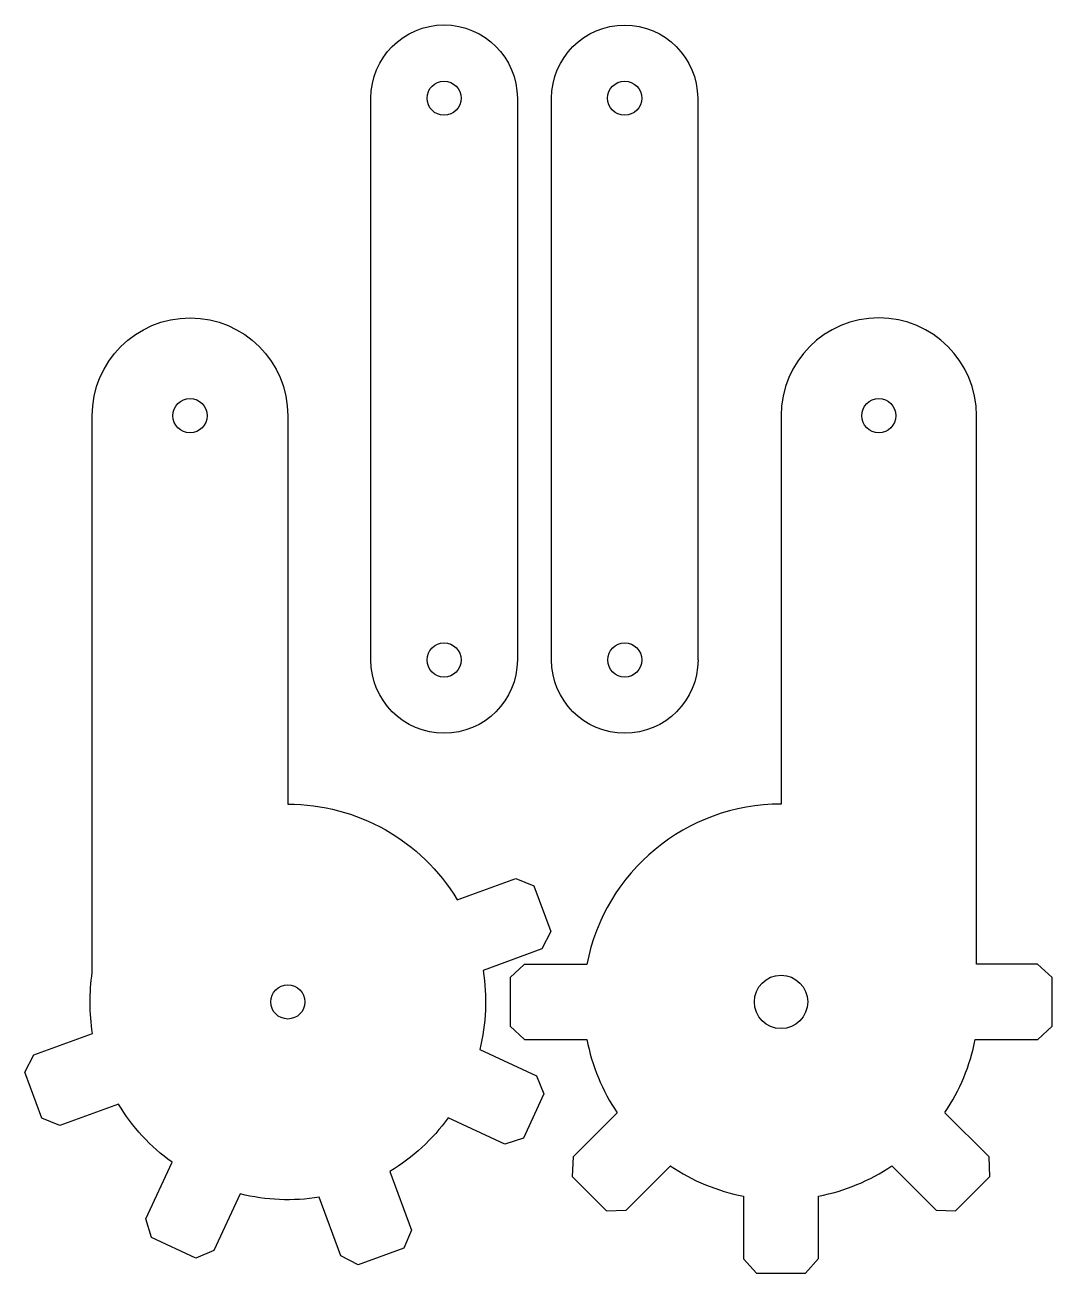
# Model space of a CAD drawing. Header units: inches. Extents: x -1.12 to 0.98, y -0.86 to 1.7.
import ezdxf

# ---------------------------------------------------------------- set-up
doc = ezdxf.new("R2010")
doc.units = ezdxf.units.IN
doc.layers.get('0').update_dxf_attribs({"linetype": 'CONTINUOUS'})

msp = doc.modelspace()

# ---------------------------------------------------------------- linework, layer by layer
for p, q in [((0.4298, 0.896), (0.4298, 0.101)), ((0.8303, -0.227), (0.8303, 0.896)), ((-0.0959, -0.2273), (-0.1252, -0.254)), ((0.0321, -0.2273), (-0.0959, -0.2273)), ((0.9552, -0.227), (0.8303, -0.227)), ((0.9848, -0.254), (0.9552, -0.227)), ((-0.1252, -0.254), (-0.1252, -0.354)), ((0.9848, -0.354), (0.9848, -0.254)), ((-0.1252, -0.354), (-0.0956, -0.381)), ((0.9555, -0.3808), (0.9848, -0.354)), ((-0.0956, -0.381), (0.0322, -0.381)), ((0.8275, -0.3808), (0.9555, -0.3808)), ((0.0943, -0.531), (0.0038, -0.6215)), ((0.8558, -0.6211), (0.7654, -0.5308)), ((0.0038, -0.6215), (0.002, -0.6611)), ((0.8576, -0.6611), (0.8558, -0.6211)), ((0.002, -0.6611), (0.0727, -0.7318)), ((0.1127, -0.73), (0.2031, -0.6397)), ((0.6567, -0.6395), (0.7473, -0.73)), ((0.7869, -0.7318), (0.8576, -0.6611)), ((0.3531, -0.7017), (0.3531, -0.8298)), ((0.5068, -0.8295), (0.5068, -0.7017)), ((0.0727, -0.7318), (0.1127, -0.73)), ((0.7473, -0.73), (0.7869, -0.7318)), ((0.3531, -0.8298), (0.3798, -0.859)), ((0.4798, -0.859), (0.5068, -0.8295)), ((0.3798, -0.859), (0.4798, -0.859))]:
    msp.add_line(p, q)
for points in [[(-0.4102, 1.546, -1), (-0.1102, 1.546), (-0.1102, 0.396, -1), (-0.4102, 0.396)], [(-0.0402, 1.546, -1), (0.2591, 1.546), (0.2591, 0.396), (0.2598, 0.396, -1), (-0.0402, 0.396)], [(-0.5802, 0.896), (-0.5802, 0.101, -0.262931), (-0.2333, -0.095), (-0.1133, -0.0511), (-0.0762, -0.0662), (-0.0419, -0.1601), (-0.0603, -0.1956), (-0.1804, -0.2397, -0.101023), (-0.1871, -0.4015), (-0.0712, -0.4553), (-0.0557, -0.4922), (-0.0978, -0.583), (-0.1359, -0.595), (-0.2519, -0.5413, -0.101023), (-0.3712, -0.6509), (-0.3272, -0.771), (-0.3424, -0.808), (-0.4363, -0.8424), (-0.4718, -0.8239), (-0.5158, -0.7039, -0.101023), (-0.6777, -0.6971), (-0.7315, -0.8131), (-0.7684, -0.8286), (-0.8591, -0.7865), (-0.8712, -0.7483), (-0.8174, -0.6323, -0.101023), (-0.9271, -0.5131), (-1.0471, -0.557), (-1.0842, -0.5419), (-1.1185, -0.448), (-1.1001, -0.4125), (-0.9801, -0.3684, -0.077376), (-0.9807, -0.2438), (-0.9807, 0.896, -1)]]:
    msp.add_lwpolyline(points, format="xyb", close=True)
for centre, radius in [((-0.2602, 1.546), 0.035), ((0.1095, 1.546), 0.035), ((-0.7805, 0.896), 0.035), ((0.63, 0.896), 0.035), ((-0.2602, 0.396), 0.035), ((0.1098, 0.396), 0.035), ((0.4298, -0.304), 0.0546), ((-0.5802, -0.304), 0.035)]:
    msp.add_circle(centre, radius)
for centre, radius, start, end in [((0.63, 0.896), 0.2002, 0, 180), ((0.4298, -0.304), 0.405, 90, 169.0772), ((0.4298, -0.304), 0.405, 190.96, 214.0772), ((0.4298, -0.304), 0.405, 325.96, 349.0772), ((0.4298, -0.304), 0.405, 235.96, 259.0772), ((0.4298, -0.304), 0.405, 280.96, 304.0772)]:
    msp.add_arc(centre, radius, start, end)

doc.saveas('drawing.dxf')
